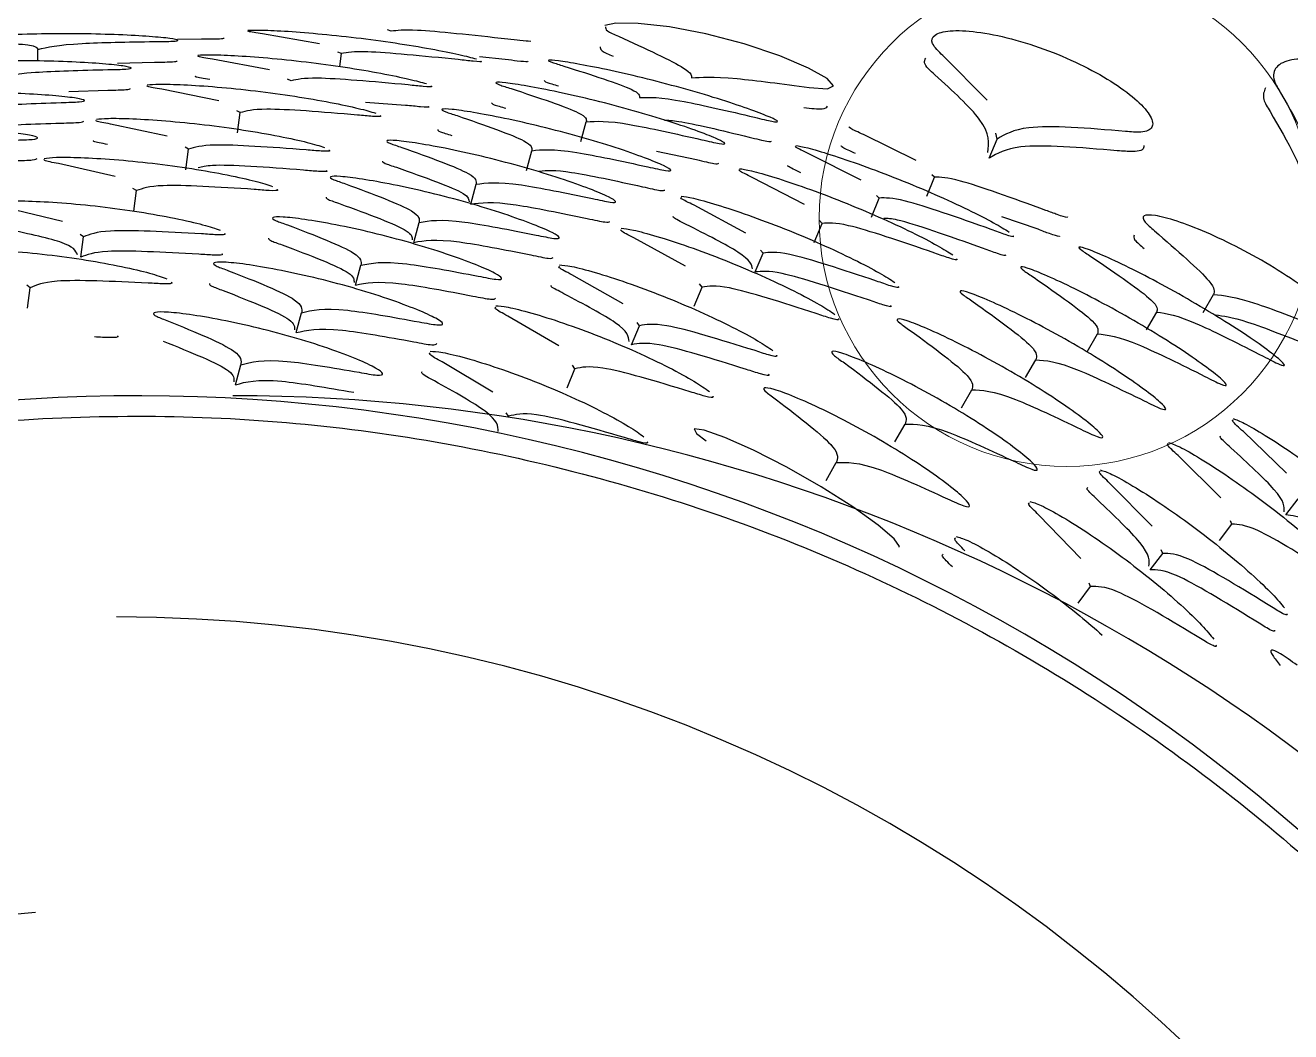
# Model space of a CAD drawing. Header units: millimetres. Extents: x 12325263 to 13848842, y -1463133 to 573208.
# Drawn here: x 12570221 to 12570231.21, y -836573.38 to -836565.26 of the extents above; entities that cross this region are included whole.
import ezdxf
from ezdxf.xclip import XClip

# ---------------------------------------------------------------- set-up
doc = ezdxf.new("R2010")
doc.units = ezdxf.units.MM
doc.header["$LTSCALE"] = 1000
doc.header["$XCLIPFRAME"] = 0
doc.linetypes.add('HIDDEN', pattern=[9.525, 6.35, -3.175])
for name, color, linetype in [('fur202301', 252, 'Continuous'), ('WALL', 5, 'Continuous'), ('WALL-SHATCH', 8, 'Continuous'), ('建筑-楼板开洞', 251, 'Continuous')]:
    doc.layers.add(name, color=color, linetype=linetype)

# ---------------------------------------------------------------- blocks, each defined once
blk = doc.blocks.new('adgshg13-A$C7F010FC0')
at = {"layer": 'WALL-SHATCH'}
h = blk.add_hatch(color=256, dxfattribs=at)
h.dxf.hatch_style = 1
h.paths.add_polyline_path([(-60384.171, -16880.895), (-763.165, 197.479), (12587.619, -13153.304), (12587.619, -157996.02), (-162964.851, -188820.432), (-171262.381, -180522.901), (-171262.381, -31310.898), (-150707.191, -10755.708), (-131860.078, -7980.895), (-99162.381, -7980.895), (-99162.381, -4980.895), (-76620.428, -4980.895), (-70107.652, -16880.895)], flags=16)
h.paths.add_polyline_path([(-60091.229, -16380.895), (-646.877, 646.877), (12987.619, -12987.619), (12987.619, -158331.905), (-163100.584, -189250.384), (-171662.381, -180688.586), (-171662.381, -31145.213), (-150777.896, -10260.728), (-131896.687, -7480.895), (-99562.381, -7480.895), (-99562.381, -4580.895), (-76365.552, -4580.895), (-69907.506, -16380.895)])
blk = doc.blocks.new('A$C4C7A72D3')
at = {"layer": 'WALL', "color": 1}
blk.add_blockref('adgshg13-A$C7F010FC0', (210433.012, 205503.569), dxfattribs=at)
blk = doc.blocks.new('asdgaga3w6jka3eyk7a3ek')
at = {"lineweight": 0}
blk.add_circle((5759.093, 859.202), 2, dxfattribs=at)
blk = doc.blocks.new('asdgag波混去水-B')
at = {"layer": 'fur202301'}
for radius in [52.5, 40]:
    blk.add_circle((0, 0), radius, dxfattribs=at)
blk = doc.blocks.new('asdgag2019070316031892482')
at = {"color": 1, "linetype": 'HIDDEN', "lineweight": 0}
blk.add_blockref('asdgaga3w6jka3eyk7a3ek', (-4068.821, -1261.535), dxfattribs=at)
at = {"lineweight": 0, "xscale": -1}
blk.add_blockref('asdgag波混去水-B', (1705.779, -408.065), dxfattribs=at)
blk = doc.blocks.new('asdgag2019070515155847995')
at = {"color": 1}
for p, q in [((176.552, -424.228), (176.662, -423.77)), ((175.854, -423.944), (176.018, -423.966)), ((176.018, -423.966), (176.039, -423.939)), ((177.848, -424.029), (177.941, -424.029)), ((176.916, -424.653), (177.02, -424.195)), ((177.601, -424.278), (177.613, -424.594)), ((176.265, -424.376), (176.429, -424.397)), ((176.429, -424.397), (176.449, -424.37)), ((177.241, -425.073), (177.339, -424.614)), ((177.831, -424.672), (177.839, -424.971)), ((176.637, -424.802), (176.802, -424.824)), ((176.802, -424.824), (176.82, -424.796)), ((177.527, -425.488), (177.62, -425.028)), ((177.136, -425.245), (177.153, -425.217)), ((178.024, -425.155), (178.027, -425.348)), ((176.971, -425.223), (177.136, -425.245)), ((177.776, -425.898), (177.863, -425.437)), ((175.236, -425.623), (175.396, -425.666)), ((177.267, -425.639), (177.431, -425.661)), ((177.431, -425.661), (177.447, -425.633)), ((177.985, -426.302), (178.067, -425.841)), ((175.657, -426.113), (175.817, -426.156)), ((177.688, -426.072), (177.702, -426.044)), ((177.803, -426.464), (177.907, -426.478)), ((177.907, -426.478), (177.919, -426.45)), ((176.04, -426.592), (176.2, -426.635)), ((177.49, -426.995), (177.514, -426.672)), ((178.087, -426.879), (178.098, -426.85)), ((176.385, -427.062), (176.546, -427.105)), ((175.176, -427.701), (175.421, -427.292)), ((176.693, -427.522), (176.854, -427.565)), ((177.86, -427.798), (177.88, -427.592)), ((174.974, -427.823), (174.982, -427.826)), ((174.982, -427.826), (175.011, -427.808)), ((175.551, -428.233), (175.79, -427.822)), ((176.964, -427.971), (177.124, -428.014)), ((177.845, -427.981), (177.842, -427.98)), ((178.009, -428.002), (178.006, -428.002)), ((175.212, -428.299), (175.365, -428.362)), ((175.365, -428.362), (175.393, -428.343)), ((175.889, -428.75), (176.124, -428.337)), ((177.197, -428.411), (177.357, -428.454)), ((175.559, -428.819), (175.712, -428.883)), ((175.712, -428.883), (175.739, -428.863)), ((176.192, -429.253), (176.422, -428.837)), ((177.121, -429.02), (177.053, -429.343)), ((175.87, -429.325), (176.024, -429.389)), ((176.024, -429.389), (176.049, -429.368)), ((176.459, -429.741), (176.684, -429.323)), ((176.691, -430.214), (176.909, -429.793)), ((176.146, -429.817), (176.299, -429.88)), ((176.299, -429.88), (176.323, -429.859)), ((176.385, -430.293), (176.538, -430.356)), ((176.886, -430.672), (177.1, -430.249)), ((174.465, -430.388), (174.609, -430.47)), ((176.538, -430.356), (176.561, -430.335)), ((177.046, -431.115), (177.254, -430.69)), ((176.589, -430.754), (176.742, -430.818)), ((176.742, -430.818), (176.764, -430.796)), ((174.775, -430.944), (174.919, -431.026)), ((176.757, -431.201), (176.91, -431.264)), ((176.91, -431.264), (176.93, -431.242)), ((177.533, -431.689), (177.891, -431.331)), ((175.051, -431.48), (175.195, -431.563)), ((177.064, -431.705), (177.218, -431.769)), ((176.49, -432.099), (176.59, -431.806)), ((177.218, -431.769), (177.265, -431.757)), ((175.294, -431.997), (175.438, -432.08)), ((173.836, -432.443), (174.185, -432.106)), ((176.436, -432.272), (176.432, -432.271)), ((176.59, -432.335), (176.586, -432.334)), ((173.476, -432.421), (173.608, -432.522)), ((173.608, -432.522), (173.637, -432.512)), ((175.503, -432.495), (175.647, -432.578)), ((174.096, -433.02), (174.441, -432.679)), ((175.678, -432.973), (175.822, -433.056)), ((173.744, -433.003), (173.875, -433.104)), ((173.875, -433.104), (173.904, -433.093)), ((174.325, -433.573), (174.665, -433.229)), ((175.82, -433.432), (175.964, -433.515)), ((173.98, -433.562), (174.112, -433.663)), ((174.112, -433.663), (174.139, -433.651)), ((174.524, -434.102), (174.859, -433.755)), ((174.186, -434.097), (174.317, -434.197))]:
    blk.add_line(p, q, dxfattribs=at)
at = {"color": 1, "flags": 128}
for points in [[(170.392, -420.6), (170.813, -422.165), (170.982, -424.009)], [(177.634, -430.253), (177.622, -430.399), (177.647, -430.449), (177.706, -430.397), (177.791, -430.247), (177.89, -430.014), (177.986, -429.727), (178.066, -429.419), (178.122, -429.125), (178.151, -428.873), (178.154, -428.691), (178.133, -428.604), (178.133, -428.604)], [(173.932, -430.973), (173.932, -430.98), (173.993, -430.937), (174.104, -430.808), (174.251, -430.604), (174.414, -430.349), (174.572, -430.072), (174.709, -429.803), (174.812, -429.571), (174.871, -429.405), (174.882, -429.325), (174.844, -429.342), (174.784, -429.42), (174.784, -429.42)]]:
    blk.add_lwpolyline(points, dxfattribs=at)
at = {"color": 1}
for centre, radius, start, end in [((160.817, -424.649), 12.547, 180.0668, 359.9332), ((160.848, -425.602), 14.3, 310.1317, 359.9994)]:
    blk.add_arc(centre, radius, start, end, dxfattribs=at)
blk.add_ellipse((160.817, -424.811), major_axis=(13.067, -5.896), ratio=0.997728, start_param=5.135377, end_param=7.164089, dxfattribs=at)
for points, knots in [([(173.509, -418.597), (173.86, -419.365), (174.547, -420.871), (174.965, -423.311), (175.026, -425.737), (174.657, -428.141), (173.9, -430.451), (172.756, -432.596), (171.276, -434.521), (169.488, -436.159), (167.46, -437.478), (165.239, -438.42), (163.002, -438.982), (161.509, -439.053), (160.817, -439.085)], [0, 0, 0, 0, 0.087897, 0.172136, 0.256376, 0.340633, 0.424889, 0.50909, 0.593289, 0.677144, 0.760998, 0.844434, 0.927869, 1, 1, 1, 1]), ([(177.209, -423.839), (177.211, -423.895), (177.214, -424.005), (177.228, -424.044), (177.248, -423.979), (177.27, -423.81), (177.288, -423.558), (177.298, -423.251), (177.297, -422.925), (177.284, -422.616), (177.265, -422.358), (177.243, -422.178), (177.225, -422.101), (177.213, -422.126), (177.21, -422.21), (177.209, -422.246)], [0, 0, 0, 0, 0.078102, 0.15626, 0.234485, 0.312925, 0.391477, 0.469832, 0.547819, 0.625646, 0.703691, 0.782098, 0.86065, 0.939053, 1, 1, 1, 1]), ([(177.513, -424.216), (177.514, -424.272), (177.517, -424.383), (177.529, -424.421), (177.547, -424.356), (177.567, -424.187), (177.584, -423.935), (177.593, -423.628), (177.592, -423.302), (177.581, -422.993), (177.563, -422.735), (177.543, -422.556), (177.526, -422.479), (177.516, -422.504), (177.514, -422.587), (177.513, -422.624)], [0, 0, 0, 0, 0.078108, 0.156274, 0.234487, 0.31289, 0.391408, 0.469765, 0.547799, 0.62569, 0.703776, 0.782177, 0.860692, 0.939062, 1, 1, 1, 1]), ([(177.778, -424.594), (177.779, -424.649), (177.781, -424.76), (177.791, -424.798), (177.807, -424.733), (177.825, -424.564), (177.841, -424.313), (177.85, -424.006), (177.849, -423.679), (177.838, -423.37), (177.822, -423.112), (177.803, -422.933), (177.789, -422.856), (177.78, -422.881), (177.779, -422.964), (177.778, -423.001)], [0, 0, 0, 0, 0.078116, 0.156289, 0.234493, 0.312863, 0.391349, 0.469707, 0.547783, 0.625733, 0.703855, 0.78225, 0.860731, 0.939071, 1, 1, 1, 1]), ([(176.314, -423.226), (176.319, -423.253), (176.329, -423.307), (176.33, -423.513), (176.317, -423.785), (176.288, -424.102), (176.244, -424.424), (176.19, -424.714), (176.135, -424.949), (176.105, -425.03), (176.091, -425.07)], [0, 0, 0, 0, 0.12509, 0.250629, 0.376338, 0.501568, 0.626, 0.750096, 0.874653, 1, 1, 1, 1]), ([(177.419, -423.274), (177.444, -423.351), (177.487, -423.485), (177.505, -423.999), (177.513, -424.216)], [0, 0, 0, 0, 0.577234, 1, 1, 1, 1]), ([(178.005, -424.971), (178.005, -425.026), (178.006, -425.137), (178.015, -425.175), (178.029, -425.11), (178.045, -424.942), (178.06, -424.69), (178.068, -424.383), (178.067, -424.057), (178.057, -423.747), (178.042, -423.489), (178.025, -423.31), (178.012, -423.233), (178.006, -423.258), (178.005, -423.342), (178.005, -423.378)], [0, 0, 0, 0, 0.078124, 0.156307, 0.234503, 0.312844, 0.3913, 0.469658, 0.547772, 0.625775, 0.703929, 0.782319, 0.860767, 0.93908, 1, 1, 1, 1]), ([(177.272, -423.373), (177.289, -423.433), (177.325, -423.554), (177.34, -423.995), (177.347, -424.216)], [0, 0, 0, 0, 0.497579, 1, 1, 1, 1]), ([(178.005, -423.378), (177.998, -423.612), (177.986, -424.018), (177.954, -424.026), (177.941, -424.029)], [0, 0, 0, 0, 0.577186, 1, 1, 1, 1]), ([(176.707, -423.655), (176.711, -423.682), (176.72, -423.735), (176.72, -423.941), (176.706, -424.214), (176.676, -424.53), (176.632, -424.852), (176.579, -425.142), (176.525, -425.378), (176.497, -425.459), (176.483, -425.499)], [0, 0, 0, 0, 0.125047, 0.250498, 0.376123, 0.50134, 0.625851, 0.750059, 0.874681, 1, 1, 1, 1]), ([(177.699, -423.651), (177.721, -423.729), (177.759, -423.863), (177.773, -424.376), (177.778, -424.594)], [0, 0, 0, 0, 0.57724, 1, 1, 1, 1]), ([(176.285, -424.348), (176.317, -424.335), (176.378, -424.31), (176.459, -423.927), (176.497, -423.749)], [0, 0, 0, 0, 0.5339807, 1, 1, 1, 1]), ([(177.043, -423.839), (177.045, -423.896), (177.048, -424.005), (177.057, -424.017), (177.062, -424.022)], [0, 0, 0, 0, 0.527603, 1, 1, 1, 1]), ([(176.057, -424.92), (176.07, -424.633), (176.093, -424.134), (176.04, -424.016), (176.018, -423.966)], [0, 0, 0, 0, 0.577142, 1, 1, 1, 1]), ([(177.062, -424.079), (177.066, -424.106), (177.073, -424.159), (177.071, -424.365), (177.055, -424.637), (177.025, -424.953), (176.981, -425.275), (176.929, -425.565), (176.876, -425.801), (176.849, -425.882), (176.836, -425.923)], [0, 0, 0, 0, 0.125009, 0.250379, 0.375927, 0.501133, 0.625714, 0.750025, 0.874705, 1, 1, 1, 1]), ([(177.02, -424.195), (177.029, -424.147), (177.043, -424.071), (177.051, -424.079), (177.054, -424.081)], [0, 0, 0, 0, 0.636858, 1, 1, 1, 1]), ([(177.941, -424.029), (177.959, -424.106), (177.992, -424.24), (178.001, -424.754), (178.005, -424.971)], [0, 0, 0, 0, 0.577254, 1, 1, 1, 1]), ([(177.347, -424.216), (177.348, -424.274), (177.351, -424.382), (177.359, -424.394), (177.363, -424.399)], [0, 0, 0, 0, 0.527627, 1, 1, 1, 1]), ([(176.289, -425.328), (176.305, -425.041), (176.332, -424.543), (176.285, -424.425), (176.265, -424.376)], [0, 0, 0, 0, 0.577118, 1, 1, 1, 1]), ([(176.454, -425.35), (176.469, -425.062), (176.497, -424.565), (176.449, -424.447), (176.429, -424.397)], [0, 0, 0, 0, 0.577143, 1, 1, 1, 1]), ([(175.631, -424.671), (175.63, -424.672), (175.618, -424.688), (175.614, -424.628), (175.619, -424.529), (175.622, -424.486)], [0, 0, 0, 0, 0.05656, 0.587627, 1, 1, 1, 1]), ([(177.378, -424.502), (177.381, -424.527), (177.387, -424.58), (177.384, -424.783), (177.367, -425.055), (177.336, -425.371), (177.292, -425.693), (177.241, -425.984), (177.189, -426.22), (177.163, -426.301), (177.151, -426.342)], [0, 0, 0, 0, 0.120504, 0.246441, 0.372559, 0.498394, 0.623677, 0.748718, 0.874088, 1, 1, 1, 1]), ([(177.175, -424.592), (177.183, -424.544), (177.197, -424.469), (177.204, -424.476), (177.207, -424.478)], [0, 0, 0, 0, 0.636856, 1, 1, 1, 1]), ([(177.339, -424.614), (177.348, -424.566), (177.361, -424.49), (177.369, -424.498), (177.371, -424.5)], [0, 0, 0, 0, 0.636874, 1, 1, 1, 1]), ([(177.613, -424.594), (177.613, -424.651), (177.615, -424.76), (177.622, -424.771), (177.625, -424.776)], [0, 0, 0, 0, 0.527656, 1, 1, 1, 1]), ([(176.812, -425.774), (176.83, -425.487), (176.862, -424.99), (176.819, -424.873), (176.802, -424.824)], [0, 0, 0, 0, 0.577145, 1, 1, 1, 1]), ([(177.62, -425.028), (177.628, -424.98), (177.641, -424.904), (177.647, -424.911), (177.65, -424.914)], [0, 0, 0, 0, 0.636897, 1, 1, 1, 1]), ([(175.337, -426.62), (175.327, -426.675), (175.307, -426.784), (175.321, -426.826), (175.367, -426.771), (175.44, -426.615), (175.53, -426.377), (175.623, -426.084), (175.705, -425.769), (175.769, -425.467), (175.81, -425.211), (175.827, -425.031), (175.819, -424.949), (175.792, -424.968), (175.763, -425.047), (175.75, -425.082)], [0, 0, 0, 0, 0.078086, 0.156226, 0.234496, 0.313063, 0.391736, 0.470083, 0.547898, 0.62549, 0.703389, 0.781814, 0.860496, 0.939019, 1, 1, 1, 1]), ([(176.064, -425.105), (176.063, -425.107), (176.051, -425.123), (176.048, -425.062), (176.054, -424.963), (176.057, -424.92)], [0, 0, 0, 0, 0.057005, 0.587751, 1, 1, 1, 1]), ([(177.656, -424.912), (177.658, -424.938), (177.663, -424.991), (177.658, -425.196), (177.64, -425.468), (177.608, -425.784), (177.564, -426.106), (177.514, -426.397), (177.463, -426.633), (177.439, -426.715), (177.427, -426.755)], [0, 0, 0, 0, 0.124946, 0.250175, 0.375587, 0.500772, 0.625477, 0.749968, 0.87475, 1, 1, 1, 1]), ([(177.839, -424.971), (177.839, -425.028), (177.84, -425.137), (177.846, -425.148), (177.849, -425.154)], [0, 0, 0, 0, 0.527691, 1, 1, 1, 1]), ([(175.589, -425.039), (175.499, -425.263), (175.358, -425.615), (175.286, -425.612), (175.26, -425.611)], [0, 0, 0, 0, 0.634815, 1, 1, 1, 1]), ([(175.75, -425.082), (175.66, -425.301), (175.506, -425.681), (175.429, -425.67), (175.396, -425.666)], [0, 0, 0, 0, 0.577141, 1, 1, 1, 1]), ([(177.131, -426.193), (177.152, -425.907), (177.188, -425.41), (177.151, -425.294), (177.136, -425.245)], [0, 0, 0, 0, 0.57715, 1, 1, 1, 1]), ([(177.698, -425.416), (177.706, -425.368), (177.717, -425.292), (177.723, -425.299), (177.725, -425.301)], [0, 0, 0, 0, 0.6369111, 1, 1, 1, 1]), ([(177.863, -425.437), (177.87, -425.389), (177.882, -425.313), (177.888, -425.32), (177.89, -425.323)], [0, 0, 0, 0, 0.636927, 1, 1, 1, 1]), ([(176.053, -425.414), (176.047, -425.414), (176.035, -425.415), (176.009, -425.489), (175.996, -425.525)], [0, 0, 0, 0, 0.504594, 1, 1, 1, 1]), ([(176.293, -425.512), (176.292, -425.514), (176.281, -425.53), (176.279, -425.469), (176.286, -425.371), (176.289, -425.328)], [0, 0, 0, 0, 0.057286, 0.587731, 1, 1, 1, 1]), ([(176.457, -425.534), (176.456, -425.536), (176.445, -425.552), (176.443, -425.491), (176.451, -425.393), (176.454, -425.35)], [0, 0, 0, 0, 0.057402, 0.587849, 1, 1, 1, 1]), ([(176.967, -426.172), (176.99, -425.875), (177.021, -425.461), (176.994, -425.354), (176.987, -425.323)], [0, 0, 0, 0, 0.718375, 1, 1, 1, 1]), ([(177.895, -425.32), (177.897, -425.347), (177.9, -425.399), (177.893, -425.604), (177.874, -425.876), (177.842, -426.192), (177.798, -426.514), (177.749, -426.805), (177.699, -427.042), (177.676, -427.123), (177.665, -427.164)], [0, 0, 0, 0, 0.124922, 0.25009, 0.375443, 0.500617, 0.625376, 0.749945, 0.874771, 1, 1, 1, 1]), ([(178.027, -425.348), (178.027, -425.406), (178.026, -425.514), (178.031, -425.526), (178.033, -425.531)], [0, 0, 0, 0, 0.5277333, 1, 1, 1, 1]), ([(175.743, -427.106), (175.733, -427.161), (175.713, -427.269), (175.724, -427.311), (175.768, -427.255), (175.84, -427.099), (175.929, -426.861), (176.021, -426.568), (176.103, -426.253), (176.168, -425.951), (176.211, -425.695), (176.229, -425.515), (176.223, -425.434), (176.197, -425.454), (176.169, -425.533), (176.156, -425.568)], [0, 0, 0, 0, 0.078091, 0.156237, 0.234491, 0.313012, 0.391641, 0.469991, 0.547869, 0.625547, 0.703499, 0.781918, 0.860553, 0.939033, 1, 1, 1, 1]), ([(175.236, -425.623), (175.26, -425.708), (175.301, -425.856), (175.213, -426.363), (175.176, -426.577)], [0, 0, 0, 0, 0.577226, 1, 1, 1, 1]), ([(175.996, -425.525), (175.908, -425.749), (175.77, -426.103), (175.704, -426.101), (175.679, -426.1)], [0, 0, 0, 0, 0.634814, 1, 1, 1, 1]), ([(176.156, -425.568), (176.07, -425.788), (175.919, -426.169), (175.847, -426.16), (175.817, -426.156)], [0, 0, 0, 0, 0.577142, 1, 1, 1, 1]), ([(175.396, -425.666), (175.42, -425.751), (175.461, -425.898), (175.374, -426.406), (175.337, -426.62)], [0, 0, 0, 0, 0.577254, 1, 1, 1, 1]), ([(177.412, -426.607), (177.436, -426.321), (177.476, -425.825), (177.444, -425.71), (177.431, -425.661)], [0, 0, 0, 0, 0.5771603, 1, 1, 1, 1]), ([(178.096, -425.724), (178.097, -425.75), (178.099, -425.803), (178.091, -426.007), (178.07, -426.279), (178.037, -426.595), (177.994, -426.917), (177.945, -427.208), (177.897, -427.445), (177.875, -427.527), (177.864, -427.567)], [0, 0, 0, 0, 0.1249029, 0.2500172, 0.3753153, 0.5004794, 0.6252856, 0.749925, 0.87479, 1, 1, 1, 1]), ([(178.067, -425.841), (178.074, -425.793), (178.085, -425.717), (178.089, -425.724), (178.091, -425.727)], [0, 0, 0, 0, 0.636965, 1, 1, 1, 1]), ([(176.812, -425.958), (176.811, -425.959), (176.801, -425.976), (176.8, -425.915), (176.808, -425.817), (176.812, -425.774)], [0, 0, 0, 0, 0.057762, 0.587933, 1, 1, 1, 1]), ([(176.112, -427.582), (176.102, -427.636), (176.08, -427.745), (176.09, -427.787), (176.132, -427.73), (176.202, -427.574), (176.29, -427.335), (176.381, -427.042), (176.464, -426.727), (176.53, -426.425), (176.573, -426.17), (176.593, -425.99), (176.589, -425.91), (176.565, -425.93), (176.537, -426.009), (176.525, -426.044)], [0, 0, 0, 0, 0.078097, 0.156248, 0.234487, 0.312966, 0.391555, 0.469908, 0.547843, 0.625598, 0.703599, 0.782012, 0.860604, 0.939044, 1, 1, 1, 1]), ([(176.419, -425.889), (176.414, -425.89), (176.403, -425.891), (176.377, -425.964), (176.365, -426.001)], [0, 0, 0, 0, 0.504723, 1, 1, 1, 1]), ([(176.365, -426.001), (176.28, -426.226), (176.146, -426.581), (176.084, -426.58), (176.061, -426.58)], [0, 0, 0, 0, 0.634814, 1, 1, 1, 1]), ([(175.657, -426.113), (175.677, -426.197), (175.713, -426.343), (175.622, -426.849), (175.583, -427.063)], [0, 0, 0, 0, 0.57722, 1, 1, 1, 1]), ([(176.525, -426.044), (176.441, -426.264), (176.295, -426.647), (176.228, -426.639), (176.2, -426.635)], [0, 0, 0, 0, 0.577144, 1, 1, 1, 1]), ([(177.655, -427.017), (177.681, -426.731), (177.725, -426.235), (177.699, -426.12), (177.688, -426.072)], [0, 0, 0, 0, 0.577177, 1, 1, 1, 1]), ([(175.817, -426.156), (175.838, -426.24), (175.874, -426.386), (175.782, -426.892), (175.743, -427.106)], [0, 0, 0, 0, 0.577246, 1, 1, 1, 1]), ([(176.964, -426.355), (176.963, -426.357), (176.954, -426.373), (176.954, -426.313), (176.963, -426.215), (176.967, -426.172)], [0, 0, 0, 0, 0.0579966, 0.5879067, 1, 1, 1, 1]), ([(177.129, -426.377), (177.128, -426.378), (177.118, -426.395), (177.118, -426.334), (177.127, -426.236), (177.131, -426.193)], [0, 0, 0, 0, 0.058094, 0.588008, 1, 1, 1, 1]), ([(176.444, -428.048), (176.433, -428.102), (176.41, -428.211), (176.419, -428.252), (176.459, -428.195), (176.527, -428.038), (176.613, -427.799), (176.704, -427.506), (176.787, -427.19), (176.853, -426.888), (176.898, -426.634), (176.92, -426.455), (176.917, -426.375), (176.896, -426.395), (176.869, -426.475), (176.857, -426.51)], [0, 0, 0, 0, 0.078102, 0.15626, 0.234485, 0.312925, 0.391477, 0.469832, 0.547819, 0.625646, 0.703691, 0.782098, 0.86065, 0.939053, 1, 1, 1, 1]), ([(176.749, -426.354), (176.743, -426.355), (176.733, -426.357), (176.709, -426.43), (176.696, -426.467)], [0, 0, 0, 0, 0.504836, 1, 1, 1, 1]), ([(176.696, -426.467), (176.614, -426.693), (176.484, -427.048), (176.426, -427.049), (176.405, -427.049)], [0, 0, 0, 0, 0.634816, 1, 1, 1, 1]), ([(176.857, -426.51), (176.775, -426.731), (176.633, -427.115), (176.572, -427.108), (176.546, -427.105)], [0, 0, 0, 0, 0.577147, 1, 1, 1, 1]), ([(177.859, -427.421), (177.887, -427.135), (177.936, -426.64), (177.916, -426.526), (177.907, -426.478)], [0, 0, 0, 0, 0.5772001, 1, 1, 1, 1]), ([(176.04, -426.592), (176.058, -426.676), (176.088, -426.821), (175.993, -427.326), (175.952, -427.539)], [0, 0, 0, 0, 0.577215, 1, 1, 1, 1]), ([(176.2, -426.635), (176.218, -426.719), (176.248, -426.864), (176.153, -427.369), (176.112, -427.582)], [0, 0, 0, 0, 0.577239, 1, 1, 1, 1]), ([(177.407, -426.79), (177.406, -426.792), (177.397, -426.808), (177.398, -426.748), (177.408, -426.65), (177.412, -426.607)], [0, 0, 0, 0, 0.058406, 0.588083, 1, 1, 1, 1]), ([(176.738, -428.504), (176.726, -428.558), (176.703, -428.666), (176.709, -428.707), (176.747, -428.649), (176.814, -428.492), (176.899, -428.253), (176.989, -427.96), (177.072, -427.644), (177.14, -427.342), (177.186, -427.088), (177.209, -426.909), (177.209, -426.83), (177.188, -426.851), (177.162, -426.931), (177.151, -426.965)], [0, 0, 0, 0, 0.078108, 0.156274, 0.234487, 0.31289, 0.391408, 0.469765, 0.547799, 0.62569, 0.703776, 0.782177, 0.860692, 0.939062, 1, 1, 1, 1]), ([(177.04, -426.809), (177.035, -426.81), (177.026, -426.812), (177.002, -426.886), (176.99, -426.923)], [0, 0, 0, 0, 0.504942, 1, 1, 1, 1]), ([(176.99, -426.923), (176.91, -427.149), (176.784, -427.506), (176.731, -427.508), (176.712, -427.508)], [0, 0, 0, 0, 0.634822, 1, 1, 1, 1]), ([(178.024, -427.82), (178.055, -427.534), (178.109, -427.04), (178.094, -426.927), (178.087, -426.879)], [0, 0, 0, 0, 0.577232, 1, 1, 1, 1]), ([(177.151, -426.965), (177.071, -427.188), (176.934, -427.572), (176.877, -427.567), (176.854, -427.565)], [0, 0, 0, 0, 0.577154, 1, 1, 1, 1]), ([(177.481, -427.178), (177.481, -427.179), (177.472, -427.196), (177.475, -427.136), (177.486, -427.038), (177.49, -426.995)], [0, 0, 0, 0, 0.058618, 0.588072, 1, 1, 1, 1]), ([(177.646, -427.199), (177.645, -427.201), (177.637, -427.217), (177.639, -427.157), (177.65, -427.059), (177.655, -427.017)], [0, 0, 0, 0, 0.058702, 0.588162, 1, 1, 1, 1]), ([(175.267, -427.228), (175.291, -427.185), (175.327, -427.116), (175.338, -427.126), (175.342, -427.13)], [0, 0, 0, 0, 0.632357, 1, 1, 1, 1]), ([(175.583, -427.063), (175.572, -427.12), (175.551, -427.226), (175.563, -427.24), (175.568, -427.247)], [0, 0, 0, 0, 0.529103, 1, 1, 1, 1]), ([(176.385, -427.062), (176.4, -427.145), (176.426, -427.288), (176.326, -427.792), (176.284, -428.005)], [0, 0, 0, 0, 0.577213, 1, 1, 1, 1]), ([(176.546, -427.105), (176.56, -427.188), (176.586, -427.331), (176.486, -427.835), (176.444, -428.048)], [0, 0, 0, 0, 0.577234, 1, 1, 1, 1]), ([(175.506, -427.194), (175.505, -427.221), (175.504, -427.276), (175.456, -427.476), (175.375, -427.737), (175.266, -428.035), (175.14, -428.335), (175.012, -428.6), (174.894, -428.813), (174.842, -428.883), (174.816, -428.918)], [0, 0, 0, 0, 0.12509, 0.250629, 0.376338, 0.501568, 0.626, 0.750096, 0.874653, 1, 1, 1, 1]), ([(174.858, -427.744), (174.902, -427.742), (174.984, -427.737), (175.178, -427.389), (175.267, -427.228)], [0, 0, 0, 0, 0.537214, 1, 1, 1, 1]), ([(175.421, -427.292), (175.444, -427.248), (175.481, -427.179), (175.491, -427.19), (175.495, -427.193)], [0, 0, 0, 0, 0.632383, 1, 1, 1, 1]), ([(177.294, -427.255), (177.29, -427.256), (177.281, -427.258), (177.258, -427.332), (177.247, -427.368)], [0, 0, 0, 0, 0.505047, 1, 1, 1, 1]), ([(176.994, -428.95), (176.982, -429.004), (176.958, -429.112), (176.962, -429.152), (176.999, -429.094), (177.064, -428.936), (177.148, -428.697), (177.237, -428.403), (177.32, -428.088), (177.388, -427.786), (177.436, -427.532), (177.461, -427.354), (177.462, -427.275), (177.443, -427.297), (177.418, -427.376), (177.407, -427.411)], [0, 0, 0, 0, 0.078116, 0.156289, 0.234493, 0.312863, 0.391349, 0.469707, 0.547783, 0.625733, 0.703855, 0.78225, 0.860731, 0.939071, 1, 1, 1, 1]), ([(177.407, -427.411), (177.33, -427.634), (177.197, -428.02), (177.146, -428.016), (177.124, -428.014)], [0, 0, 0, 0, 0.577167, 1, 1, 1, 1]), ([(177.847, -427.603), (177.846, -427.604), (177.839, -427.621), (177.842, -427.561), (177.854, -427.463), (177.859, -427.421)], [0, 0, 0, 0, 0.058989, 0.588248, 1, 1, 1, 1]), ([(175.952, -427.539), (175.941, -427.595), (175.919, -427.701), (175.929, -427.716), (175.934, -427.722)], [0, 0, 0, 0, 0.529123, 1, 1, 1, 1]), ([(176.693, -427.522), (176.705, -427.604), (176.726, -427.746), (176.621, -428.249), (176.577, -428.461)], [0, 0, 0, 0, 0.5772147, 1, 1, 1, 1]), ([(176.854, -427.565), (176.865, -427.647), (176.886, -427.789), (176.782, -428.291), (176.738, -428.504)], [0, 0, 0, 0, 0.577234, 1, 1, 1, 1]), ([(175.873, -427.723), (175.871, -427.75), (175.869, -427.804), (175.819, -428.004), (175.738, -428.263), (175.628, -428.562), (175.502, -428.861), (175.374, -429.128), (175.257, -429.341), (175.207, -429.411), (175.181, -429.447)], [0, 0, 0, 0, 0.125047, 0.250498, 0.376123, 0.50134, 0.625851, 0.750059, 0.874681, 1, 1, 1, 1]), ([(175.79, -427.822), (175.813, -427.778), (175.849, -427.709), (175.859, -427.719), (175.862, -427.723)], [0, 0, 0, 0, 0.632395, 1, 1, 1, 1]), ([(177.213, -429.386), (177.2, -429.439), (177.175, -429.547), (177.178, -429.587), (177.213, -429.528), (177.276, -429.37), (177.359, -429.131), (177.447, -428.837), (177.531, -428.521), (177.6, -428.22), (177.649, -427.966), (177.675, -427.788), (177.678, -427.71), (177.661, -427.732), (177.636, -427.812), (177.626, -427.847)], [0, 0, 0, 0, 0.078124, 0.156307, 0.234503, 0.312844, 0.3913, 0.469658, 0.547772, 0.625775, 0.703929, 0.782319, 0.860767, 0.93908, 1, 1, 1, 1]), ([(177.51, -427.69), (177.506, -427.691), (177.499, -427.693), (177.477, -427.768), (177.466, -427.804)], [0, 0, 0, 0, 0.505159, 1, 1, 1, 1]), ([(174.81, -428.763), (174.891, -428.488), (175.03, -428.011), (174.996, -427.881), (174.982, -427.826)], [0, 0, 0, 0, 0.577142, 1, 1, 1, 1]), ([(177.626, -427.847), (177.551, -428.071), (177.423, -428.458), (177.377, -428.455), (177.357, -428.454)], [0, 0, 0, 0, 0.577186, 1, 1, 1, 1]), ([(177.842, -427.98), (177.842, -427.961), (177.843, -427.929), (177.855, -427.834), (177.86, -427.798)], [0, 0, 0, 0, 0.621538, 1, 1, 1, 1]), ([(178.006, -428.002), (178.007, -427.981), (178.007, -427.949), (178.02, -427.855), (178.024, -427.82)], [0, 0, 0, 0, 0.625764, 1, 1, 1, 1]), ([(176.284, -428.005), (176.272, -428.061), (176.249, -428.167), (176.258, -428.181), (176.263, -428.187)], [0, 0, 0, 0, 0.529145, 1, 1, 1, 1]), ([(176.96, -428.073), (176.965, -428.135), (176.975, -428.262), (176.881, -428.691), (176.834, -428.907)], [0, 0, 0, 0, 0.496424, 1, 1, 1, 1]), ([(177.124, -428.014), (177.133, -428.096), (177.148, -428.236), (177.04, -428.738), (176.994, -428.95)], [0, 0, 0, 0, 0.57724, 1, 1, 1, 1]), ([(175.971, -428.273), (175.993, -428.23), (176.028, -428.16), (176.037, -428.17), (176.04, -428.173)], [0, 0, 0, 0, 0.632388, 1, 1, 1, 1]), ([(177.394, -429.811), (177.381, -429.865), (177.355, -429.972), (177.356, -430.012), (177.389, -429.953), (177.451, -429.794), (177.532, -429.555), (177.62, -429.261), (177.704, -428.945), (177.774, -428.643), (177.824, -428.39), (177.852, -428.212), (177.857, -428.135), (177.841, -428.158), (177.818, -428.238), (177.807, -428.273)], [0, 0, 0, 0, 0.078134, 0.156328, 0.234519, 0.312833, 0.391262, 0.469619, 0.547767, 0.625817, 0.704, 0.782382, 0.860802, 0.93909, 1, 1, 1, 1]), ([(177.689, -428.115), (177.686, -428.116), (177.679, -428.119), (177.658, -428.193), (177.647, -428.23)], [0, 0, 0, 0, 0.50528, 1, 1, 1, 1]), ([(176.203, -428.237), (176.201, -428.264), (176.198, -428.318), (176.146, -428.516), (176.064, -428.775), (175.953, -429.073), (175.827, -429.373), (175.7, -429.64), (175.585, -429.854), (175.535, -429.925), (175.511, -429.96)], [0, 0, 0, 0, 0.125009, 0.250379, 0.375927, 0.501133, 0.625714, 0.750025, 0.874705, 1, 1, 1, 1]), ([(175.586, -428.8), (175.625, -428.795), (175.698, -428.787), (175.884, -428.436), (175.971, -428.273)], [0, 0, 0, 0, 0.53721, 1, 1, 1, 1]), ([(176.124, -428.337), (176.146, -428.293), (176.182, -428.224), (176.19, -428.233), (176.194, -428.237)], [0, 0, 0, 0, 0.632408, 1, 1, 1, 1]), ([(177.807, -428.273), (177.735, -428.497), (177.611, -428.885), (177.57, -428.884), (177.553, -428.884)], [0, 0, 0, 0, 0.577214, 1, 1, 1, 1]), ([(175.18, -429.293), (175.263, -429.019), (175.406, -428.544), (175.377, -428.416), (175.365, -428.362)], [0, 0, 0, 0, 0.577143, 1, 1, 1, 1]), ([(176.577, -428.461), (176.565, -428.517), (176.542, -428.623), (176.55, -428.636), (176.554, -428.643)], [0, 0, 0, 0, 0.529169, 1, 1, 1, 1]), ([(177.357, -428.454), (177.363, -428.534), (177.373, -428.674), (177.26, -429.174), (177.213, -429.386)], [0, 0, 0, 0, 0.577254, 1, 1, 1, 1]), ([(177.963, -428.566), (177.953, -428.565), (177.933, -428.564), (177.902, -428.636), (177.886, -428.671)], [0, 0, 0, 0, 0.502571, 1, 1, 1, 1]), ([(178.124, -428.609), (178.114, -428.608), (178.094, -428.607), (178.063, -428.679), (178.047, -428.714)], [0, 0, 0, 0, 0.5027442, 1, 1, 1, 1]), ([(174.777, -428.945), (174.775, -428.946), (174.758, -428.958), (174.768, -428.898), (174.798, -428.804), (174.81, -428.763)], [0, 0, 0, 0, 0.051515, 0.585351, 1, 1, 1, 1]), ([(176.498, -428.736), (176.495, -428.763), (176.491, -428.816), (176.438, -429.014), (176.354, -429.273), (176.243, -429.57), (176.117, -429.87), (175.991, -430.137), (175.876, -430.352), (175.828, -430.423), (175.804, -430.459)], [0, 0, 0, 0, 0.124975, 0.250271, 0.375748, 0.500943, 0.62559, 0.749995, 0.874729, 1, 1, 1, 1]), ([(176.422, -428.837), (176.444, -428.793), (176.478, -428.724), (176.486, -428.733), (176.489, -428.736)], [0, 0, 0, 0, 0.632425, 1, 1, 1, 1]), ([(178.047, -428.714), (177.948, -428.931), (177.775, -429.306), (177.73, -429.304), (177.711, -429.303)], [0, 0, 0, 0, 0.577581, 1, 1, 1, 1]), ([(175.36, -429.745), (175.445, -429.472), (175.593, -428.998), (175.569, -428.873), (175.559, -428.819)], [0, 0, 0, 0, 0.577122, 1, 1, 1, 1]), ([(175.514, -429.808), (175.599, -429.535), (175.746, -429.062), (175.722, -428.936), (175.712, -428.883)], [0, 0, 0, 0, 0.577145, 1, 1, 1, 1]), ([(177.553, -428.884), (177.556, -428.963), (177.56, -429.101), (177.444, -429.6), (177.394, -429.811)], [0, 0, 0, 0, 0.577276, 1, 1, 1, 1]), ([(176.834, -428.907), (176.821, -428.963), (176.797, -429.068), (176.804, -429.081), (176.807, -429.088)], [0, 0, 0, 0, 0.529199, 1, 1, 1, 1]), ([(177.371, -429.084), (177.37, -429.116), (177.366, -429.22), (177.288, -429.544), (177.234, -429.769)], [0, 0, 0, 0, 0.305358, 1, 1, 1, 1]), ([(176.53, -429.259), (176.552, -429.215), (176.586, -429.145), (176.593, -429.154), (176.595, -429.157)], [0, 0, 0, 0, 0.632431, 1, 1, 1, 1]), ([(175.143, -429.474), (175.142, -429.475), (175.126, -429.487), (175.137, -429.427), (175.167, -429.334), (175.18, -429.293)], [0, 0, 0, 0, 0.051915, 0.58545, 1, 1, 1, 1]), ([(176.757, -429.22), (176.754, -429.247), (176.748, -429.3), (176.693, -429.497), (176.608, -429.755), (176.497, -430.052), (176.371, -430.352), (176.245, -430.62), (176.132, -430.835), (176.085, -430.907), (176.061, -430.943)], [0, 0, 0, 0, 0.124946, 0.250175, 0.375587, 0.500772, 0.625477, 0.749968, 0.87475, 1, 1, 1, 1]), ([(176.17, -429.796), (176.204, -429.789), (176.268, -429.777), (176.447, -429.423), (176.53, -429.259)], [0, 0, 0, 0, 0.537219, 1, 1, 1, 1]), ([(176.684, -429.323), (176.705, -429.279), (176.739, -429.209), (176.746, -429.218), (176.748, -429.221)], [0, 0, 0, 0, 0.632448, 1, 1, 1, 1]), ([(175.811, -430.309), (175.899, -430.036), (176.05, -429.565), (176.032, -429.441), (176.024, -429.389)], [0, 0, 0, 0, 0.57715, 1, 1, 1, 1]), ([(177.053, -429.343), (177.039, -429.398), (177.014, -429.503), (177.02, -429.516), (177.023, -429.523)], [0, 0, 0, 0, 0.529234, 1, 1, 1, 1]), ([(177.711, -429.303), (177.718, -429.384), (177.73, -429.524), (177.663, -430.037), (177.634, -430.253)], [0, 0, 0, 0, 0.577503, 1, 1, 1, 1]), ([(176.979, -429.69), (176.976, -429.716), (176.969, -429.768), (176.913, -429.965), (176.827, -430.222), (176.715, -430.519), (176.589, -430.82), (176.464, -431.088), (176.352, -431.303), (176.306, -431.375), (176.283, -431.411)], [0, 0, 0, 0, 0.124922, 0.25009, 0.375443, 0.500617, 0.625376, 0.749945, 0.874771, 1, 1, 1, 1]), ([(176.909, -429.793), (176.93, -429.749), (176.964, -429.679), (176.97, -429.687), (176.972, -429.691)], [0, 0, 0, 0, 0.632478, 1, 1, 1, 1]), ([(175.321, -429.924), (175.319, -429.925), (175.304, -429.938), (175.316, -429.879), (175.347, -429.786), (175.36, -429.745)], [0, 0, 0, 0, 0.052171, 0.585424, 1, 1, 1, 1]), ([(175.474, -429.988), (175.473, -429.989), (175.457, -430.001), (175.469, -429.942), (175.5, -429.849), (175.514, -429.808)], [0, 0, 0, 0, 0.052278, 0.585534, 1, 1, 1, 1]), ([(177.234, -429.769), (177.22, -429.824), (177.194, -429.929), (177.199, -429.942), (177.201, -429.948)], [0, 0, 0, 0, 0.5292755, 1, 1, 1, 1]), ([(174.317, -431.367), (174.294, -431.417), (174.248, -431.517), (174.251, -431.56), (174.311, -431.517), (174.423, -431.385), (174.572, -431.178), (174.737, -430.918), (174.899, -430.634), (175.039, -430.36), (175.145, -430.124), (175.206, -429.955), (175.218, -429.876), (175.186, -429.889), (175.136, -429.958), (175.114, -429.988)], [0, 0, 0, 0, 0.078097, 0.156248, 0.234487, 0.312966, 0.391555, 0.469908, 0.547843, 0.625598, 0.703599, 0.782012, 0.860604, 0.939044, 1, 1, 1, 1]), ([(175.92, -430.731), (176.01, -430.46), (176.166, -429.99), (176.152, -429.868), (176.146, -429.817)], [0, 0, 0, 0, 0.577141, 1, 1, 1, 1]), ([(176.073, -430.794), (176.163, -430.523), (176.319, -430.053), (176.305, -429.931), (176.299, -429.88)], [0, 0, 0, 0, 0.57716, 1, 1, 1, 1]), ([(175.114, -429.988), (174.969, -430.179), (174.717, -430.509), (174.641, -430.482), (174.609, -430.47)], [0, 0, 0, 0, 0.577144, 1, 1, 1, 1]), ([(176.946, -430.186), (176.967, -430.141), (176.999, -430.071), (177.004, -430.079), (177.006, -430.082)], [0, 0, 0, 0, 0.632502, 1, 1, 1, 1]), ([(177.166, -430.144), (177.162, -430.17), (177.154, -430.222), (177.096, -430.418), (177.009, -430.675), (176.897, -430.972), (176.771, -431.272), (176.647, -431.541), (176.536, -431.757), (176.491, -431.829), (176.468, -431.866)], [0, 0, 0, 0, 0.1249029, 0.2500172, 0.3753153, 0.5004794, 0.6252856, 0.749925, 0.87479, 1, 1, 1, 1]), ([(177.1, -430.249), (177.12, -430.205), (177.153, -430.134), (177.158, -430.142), (177.16, -430.145)], [0, 0, 0, 0, 0.632516, 1, 1, 1, 1]), ([(177.473, -430.21), (177.466, -430.267), (177.452, -430.375), (177.473, -430.392), (177.483, -430.4)], [0, 0, 0, 0, 0.528897, 1, 1, 1, 1]), ([(175.769, -430.487), (175.768, -430.488), (175.753, -430.501), (175.766, -430.442), (175.797, -430.349), (175.811, -430.309)], [0, 0, 0, 0, 0.052613, 0.585611, 1, 1, 1, 1]), ([(176.299, -431.265), (176.391, -430.995), (176.551, -430.526), (176.542, -430.407), (176.538, -430.356)], [0, 0, 0, 0, 0.577177, 1, 1, 1, 1]), ([(174.609, -430.47), (174.612, -430.557), (174.618, -430.706), (174.406, -431.171), (174.317, -431.367)], [0, 0, 0, 0, 0.577239, 1, 1, 1, 1]), ([(174.614, -431.916), (174.59, -431.966), (174.543, -432.065), (174.545, -432.107), (174.603, -432.063), (174.714, -431.93), (174.862, -431.722), (175.027, -431.462), (175.189, -431.179), (175.329, -430.904), (175.436, -430.669), (175.499, -430.501), (175.513, -430.423), (175.482, -430.437), (175.433, -430.506), (175.412, -430.537)], [0, 0, 0, 0, 0.078102, 0.15626, 0.234485, 0.312925, 0.391477, 0.469832, 0.547819, 0.625646, 0.703691, 0.782098, 0.86065, 0.939053, 1, 1, 1, 1]), ([(177.101, -430.627), (177.12, -430.584), (177.151, -430.516), (177.16, -430.512), (177.163, -430.51)], [0, 0, 0, 0, 0.621466, 1, 1, 1, 1]), ([(175.412, -430.537), (175.268, -430.728), (175.02, -431.061), (174.949, -431.037), (174.919, -431.026)], [0, 0, 0, 0, 0.577147, 1, 1, 1, 1]), ([(177.254, -430.69), (177.273, -430.648), (177.304, -430.58), (177.313, -430.575), (177.316, -430.573)], [0, 0, 0, 0, 0.625691, 1, 1, 1, 1]), ([(175.875, -430.908), (175.873, -430.909), (175.859, -430.922), (175.873, -430.864), (175.906, -430.771), (175.92, -430.731)], [0, 0, 0, 0, 0.0528356, 0.5855903, 1, 1, 1, 1]), ([(176.028, -430.971), (176.027, -430.972), (176.013, -430.985), (176.026, -430.927), (176.059, -430.835), (176.073, -430.794)], [0, 0, 0, 0, 0.052927, 0.585686, 1, 1, 1, 1]), ([(176.489, -431.721), (176.584, -431.452), (176.748, -430.985), (176.744, -430.867), (176.742, -430.818)], [0, 0, 0, 0, 0.5772, 1, 1, 1, 1]), ([(176.336, -431.658), (176.435, -431.379), (176.573, -430.991), (176.577, -430.883), (176.577, -430.853)], [0, 0, 0, 0, 0.718675, 1, 1, 1, 1]), ([(174.919, -431.026), (174.919, -431.111), (174.92, -431.258), (174.705, -431.72), (174.614, -431.916)], [0, 0, 0, 0, 0.577234, 1, 1, 1, 1]), ([(174.877, -432.445), (174.854, -432.494), (174.806, -432.593), (174.806, -432.635), (174.862, -432.59), (174.972, -432.455), (175.118, -432.247), (175.282, -431.987), (175.444, -431.704), (175.586, -431.429), (175.694, -431.195), (175.759, -431.028), (175.774, -430.951), (175.744, -430.965), (175.696, -431.035), (175.675, -431.066)], [0, 0, 0, 0, 0.078108, 0.156274, 0.234487, 0.31289, 0.391408, 0.469765, 0.547799, 0.62569, 0.703776, 0.782177, 0.860692, 0.939062, 1, 1, 1, 1]), ([(175.675, -431.066), (175.534, -431.259), (175.289, -431.593), (175.223, -431.572), (175.195, -431.563)], [0, 0, 0, 0, 0.577154, 1, 1, 1, 1]), ([(177.891, -431.331), (177.925, -431.296), (177.994, -431.226), (178.063, -431.252), (178.098, -431.376), (178.089, -431.593), (178.034, -431.875), (177.937, -432.181), (177.809, -432.474), (177.666, -432.724), (177.522, -432.913), (177.395, -433.021), (177.305, -433.033), (177.266, -432.954), (177.276, -432.848), (177.28, -432.803)], [0, 0, 0, 0, 0.078792, 0.157597, 0.237503, 0.318356, 0.39851, 0.476219, 0.551344, 0.625653, 0.701383, 0.779723, 0.860147, 0.940927, 1, 1, 1, 1]), ([(177.735, -431.267), (177.77, -431.228), (177.826, -431.167), (177.859, -431.187), (177.871, -431.194)], [0, 0, 0, 0, 0.637102, 1, 1, 1, 1]), ([(173.767, -431.409), (173.801, -431.373), (173.857, -431.315), (173.866, -431.328), (173.869, -431.333)], [0, 0, 0, 0, 0.623947, 1, 1, 1, 1]), ([(176.251, -431.441), (176.25, -431.442), (176.236, -431.455), (176.251, -431.397), (176.284, -431.305), (176.299, -431.265)], [0, 0, 0, 0, 0.053225, 0.585765, 1, 1, 1, 1]), ([(176.643, -432.162), (176.74, -431.894), (176.909, -431.429), (176.91, -431.313), (176.91, -431.264)], [0, 0, 0, 0, 0.5772321, 1, 1, 1, 1]), ([(177.11, -431.693), (177.185, -431.703), (177.324, -431.72), (177.606, -431.409), (177.735, -431.267)], [0, 0, 0, 0, 0.543009, 1, 1, 1, 1]), ([(174.012, -431.437), (174.005, -431.463), (173.992, -431.515), (173.896, -431.695), (173.753, -431.925), (173.571, -432.184), (173.383, -432.428), (173.268, -432.558), (173.218, -432.615)], [0, 0, 0, 0, 0.1721448, 0.344845, 0.5177852, 0.6901636, 0.8615693, 1, 1, 1, 1]), ([(173.898, -431.509), (173.933, -431.473), (173.989, -431.416), (173.998, -431.429), (174.001, -431.434)], [0, 0, 0, 0, 0.62397, 1, 1, 1, 1]), ([(175.107, -432.955), (175.083, -433.004), (175.034, -433.102), (175.033, -433.143), (175.088, -433.097), (175.196, -432.962), (175.341, -432.753), (175.505, -432.492), (175.667, -432.209), (175.809, -431.935), (175.918, -431.701), (175.984, -431.535), (176.001, -431.459), (175.973, -431.474), (175.926, -431.545), (175.905, -431.575)], [0, 0, 0, 0, 0.078116, 0.156289, 0.234493, 0.312863, 0.391349, 0.469707, 0.547783, 0.625733, 0.703855, 0.78225, 0.860731, 0.939071, 1, 1, 1, 1]), ([(175.195, -431.563), (175.193, -431.646), (175.189, -431.79), (174.97, -432.251), (174.877, -432.445)], [0, 0, 0, 0, 0.577234, 1, 1, 1, 1]), ([(175.905, -431.575), (175.766, -431.77), (175.525, -432.107), (175.464, -432.088), (175.438, -432.08)], [0, 0, 0, 0, 0.577167, 1, 1, 1, 1]), ([(176.285, -431.832), (176.284, -431.833), (176.271, -431.847), (176.287, -431.789), (176.321, -431.698), (176.336, -431.658)], [0, 0, 0, 0, 0.053435, 0.585767, 1, 1, 1, 1]), ([(176.438, -431.895), (176.437, -431.896), (176.424, -431.91), (176.44, -431.853), (176.474, -431.761), (176.489, -431.721)], [0, 0, 0, 0, 0.053514, 0.585853, 1, 1, 1, 1]), ([(177.124, -432.738), (177.149, -432.438), (177.193, -431.922), (177.102, -431.769), (177.064, -431.705)], [0, 0, 0, 0, 0.583115, 1, 1, 1, 1]), ([(177.28, -432.803), (177.305, -432.502), (177.347, -431.986), (177.256, -431.833), (177.218, -431.769)], [0, 0, 0, 0, 0.583173, 1, 1, 1, 1]), ([(175.304, -433.445), (175.279, -433.494), (175.229, -433.592), (175.226, -433.631), (175.28, -433.585), (175.386, -433.449), (175.53, -433.24), (175.693, -432.979), (175.856, -432.695), (175.999, -432.421), (176.109, -432.188), (176.176, -432.023), (176.195, -431.948), (176.168, -431.964), (176.122, -432.035), (176.101, -432.066)], [0, 0, 0, 0, 0.078124, 0.156307, 0.234503, 0.312844, 0.3913, 0.469658, 0.547772, 0.625775, 0.703929, 0.782319, 0.860767, 0.93908, 1, 1, 1, 1]), ([(174.296, -432.031), (174.289, -432.057), (174.274, -432.108), (174.177, -432.287), (174.033, -432.517), (173.85, -432.776), (173.651, -433.033), (173.457, -433.258), (173.287, -433.434), (173.218, -433.489), (173.184, -433.517)], [0, 0, 0, 0, 0.125009, 0.250379, 0.375927, 0.501133, 0.625714, 0.750025, 0.874705, 1, 1, 1, 1]), ([(174.185, -432.106), (174.219, -432.07), (174.274, -432.012), (174.282, -432.024), (174.285, -432.029)], [0, 0, 0, 0, 0.623984, 1, 1, 1, 1]), ([(175.438, -432.08), (175.433, -432.162), (175.424, -432.303), (175.201, -432.761), (175.107, -432.955)], [0, 0, 0, 0, 0.57724, 1, 1, 1, 1]), ([(176.101, -432.066), (175.965, -432.262), (175.728, -432.601), (175.671, -432.584), (175.647, -432.578)], [0, 0, 0, 0, 0.577186, 1, 1, 1, 1]), ([(176.432, -432.271), (176.436, -432.252), (176.443, -432.221), (176.477, -432.132), (176.49, -432.099)], [0, 0, 0, 0, 0.621538, 1, 1, 1, 1]), ([(176.586, -432.334), (176.59, -432.314), (176.596, -432.283), (176.631, -432.195), (176.643, -432.162)], [0, 0, 0, 0, 0.625764, 1, 1, 1, 1]), ([(175.466, -433.916), (175.441, -433.965), (175.39, -434.062), (175.386, -434.101), (175.438, -434.053), (175.543, -433.916), (175.686, -433.707), (175.848, -433.445), (176.011, -433.162), (176.155, -432.888), (176.266, -432.656), (176.335, -432.492), (176.355, -432.417), (176.33, -432.435), (176.284, -432.506), (176.264, -432.537)], [0, 0, 0, 0, 0.078134, 0.156328, 0.234519, 0.312833, 0.391262, 0.469619, 0.547767, 0.625817, 0.704, 0.782382, 0.860802, 0.93909, 1, 1, 1, 1]), ([(173.214, -433.37), (173.36, -433.127), (173.613, -432.706), (173.61, -432.577), (173.608, -432.522)], [0, 0, 0, 0, 0.577145, 1, 1, 1, 1]), ([(174.309, -432.578), (174.343, -432.542), (174.397, -432.483), (174.405, -432.495), (174.407, -432.499)], [0, 0, 0, 0, 0.623983, 1, 1, 1, 1]), ([(176.264, -432.537), (176.129, -432.734), (175.897, -433.075), (175.844, -433.062), (175.822, -433.056)], [0, 0, 0, 0, 0.5772138, 1, 1, 1, 1]), ([(174.549, -432.602), (174.541, -432.628), (174.526, -432.678), (174.427, -432.856), (174.282, -433.085), (174.099, -433.344), (173.899, -433.601), (173.707, -433.826), (173.538, -434.003), (173.47, -434.059), (173.436, -434.088)], [0, 0, 0, 0, 0.124975, 0.250271, 0.375748, 0.500943, 0.62559, 0.749995, 0.874729, 1, 1, 1, 1]), ([(173.772, -432.993), (173.817, -432.998), (173.899, -433.008), (174.18, -432.713), (174.309, -432.578)], [0, 0, 0, 0, 0.543326, 1, 1, 1, 1]), ([(174.441, -432.679), (174.474, -432.643), (174.529, -432.584), (174.536, -432.596), (174.539, -432.6)], [0, 0, 0, 0, 0.624001, 1, 1, 1, 1]), ([(175.647, -432.578), (175.639, -432.658), (175.626, -432.797), (175.399, -433.253), (175.304, -433.445)], [0, 0, 0, 0, 0.577254, 1, 1, 1, 1]), ([(177.165, -432.951), (177.162, -432.951), (177.129, -432.957), (177.112, -432.885), (177.121, -432.782), (177.124, -432.738)], [0, 0, 0, 0, 0.050513, 0.598721, 1, 1, 1, 1]), ([(176.444, -432.874), (176.433, -432.87), (176.412, -432.863), (176.36, -432.925), (176.335, -432.955)], [0, 0, 0, 0, 0.507654, 1, 1, 1, 1]), ([(175.681, -434.417), (175.662, -434.469), (175.623, -434.573), (175.642, -434.625), (175.718, -434.592), (175.846, -434.468), (176.008, -434.266), (176.18, -434.009), (176.34, -433.727), (176.471, -433.45), (176.563, -433.208), (176.609, -433.03), (176.606, -432.939), (176.56, -432.944), (176.504, -433.009), (176.479, -433.038)], [0, 0, 0, 0, 0.078036, 0.156117, 0.234552, 0.313589, 0.392712, 0.471023, 0.548175, 0.624868, 0.702207, 0.780695, 0.85986, 0.938822, 1, 1, 1, 1]), ([(173.338, -433.842), (173.486, -433.601), (173.743, -433.183), (173.743, -433.057), (173.744, -433.003)], [0, 0, 0, 0, 0.577129, 1, 1, 1, 1]), ([(175.822, -433.056), (175.812, -433.135), (175.794, -433.271), (175.564, -433.724), (175.466, -433.916)], [0, 0, 0, 0, 0.577276, 1, 1, 1, 1]), ([(176.479, -433.038), (176.32, -433.221), (176.044, -433.537), (175.988, -433.522), (175.964, -433.515)], [0, 0, 0, 0, 0.577581, 1, 1, 1, 1]), ([(173.469, -433.943), (173.618, -433.702), (173.874, -433.283), (173.875, -433.157), (173.875, -433.104)], [0, 0, 0, 0, 0.57715, 1, 1, 1, 1]), ([(174.771, -433.15), (174.763, -433.175), (174.747, -433.225), (174.647, -433.402), (174.5, -433.629), (174.317, -433.888), (174.117, -434.145), (173.925, -434.371), (173.757, -434.549), (173.69, -434.606), (173.656, -434.634)], [0, 0, 0, 0, 0.1249458, 0.2501748, 0.3755873, 0.5007718, 0.6254771, 0.7499681, 0.8747501, 1, 1, 1, 1]), ([(174.665, -433.229), (174.699, -433.192), (174.752, -433.133), (174.759, -433.144), (174.762, -433.148)], [0, 0, 0, 0, 0.624024, 1, 1, 1, 1]), ([(173.136, -433.534), (173.135, -433.535), (173.116, -433.542), (173.14, -433.488), (173.191, -433.406), (173.214, -433.37)], [0, 0, 0, 0, 0.041503, 0.580822, 1, 1, 1, 1]), ([(174.728, -433.654), (174.761, -433.617), (174.814, -433.557), (174.82, -433.568), (174.822, -433.572)], [0, 0, 0, 0, 0.624039, 1, 1, 1, 1]), ([(175.799, -433.531), (175.792, -433.594), (175.778, -433.719), (175.618, -434.128), (175.537, -434.334)], [0, 0, 0, 0, 0.49654, 1, 1, 1, 1]), ([(175.964, -433.515), (175.957, -433.596), (175.946, -433.736), (175.76, -434.215), (175.681, -434.417)], [0, 0, 0, 0, 0.577503, 1, 1, 1, 1]), ([(173.694, -434.492), (173.845, -434.253), (174.105, -433.837), (174.11, -433.715), (174.112, -433.663)], [0, 0, 0, 0, 0.57716, 1, 1, 1, 1]), ([(174.963, -433.674), (174.954, -433.698), (174.936, -433.748), (174.835, -433.923), (174.688, -434.15), (174.504, -434.408), (174.305, -434.666), (174.113, -434.892), (173.946, -435.071), (173.88, -435.128), (173.847, -435.157)], [0, 0, 0, 0, 0.124922, 0.25009, 0.375443, 0.500617, 0.625376, 0.749945, 0.874771, 1, 1, 1, 1]), ([(174.212, -434.084), (174.253, -434.087), (174.327, -434.091), (174.602, -433.791), (174.728, -433.654)], [0, 0, 0, 0, 0.543347, 1, 1, 1, 1]), ([(174.859, -433.755), (174.892, -433.718), (174.945, -433.658), (174.951, -433.669), (174.954, -433.673)], [0, 0, 0, 0, 0.624054, 1, 1, 1, 1]), ([(173.258, -434.005), (173.257, -434.005), (173.238, -434.013), (173.263, -433.959), (173.315, -433.878), (173.338, -433.842)], [0, 0, 0, 0, 0.041743, 0.580796, 1, 1, 1, 1]), ([(172.974, -434.188), (173.009, -434.14), (173.082, -434.038), (173.106, -433.971), (173.069, -433.975), (173.002, -434.029), (172.972, -434.053)], [0, 0, 0, 0, 0.2502721, 0.5205427, 0.7903029, 1, 1, 1, 1]), ([(173.39, -434.105), (173.388, -434.106), (173.37, -434.114), (173.395, -434.06), (173.447, -433.979), (173.469, -433.943)], [0, 0, 0, 0, 0.041843, 0.5809, 1, 1, 1, 1]), ([(177.441, -433.97), (177.195, -434.113), (176.813, -434.335), (176.621, -434.245), (176.552, -434.213)], [0, 0, 0, 0, 0.643926, 1, 1, 1, 1]), ([(176.792, -435.435), (176.789, -435.498), (176.783, -435.623), (176.86, -435.705), (176.995, -435.696), (177.178, -435.586), (177.379, -435.388), (177.564, -435.131), (177.712, -434.853), (177.814, -434.579), (177.867, -434.329), (177.865, -434.128), (177.806, -434.007), (177.708, -433.986), (177.624, -434.036), (177.59, -434.056)], [0, 0, 0, 0, 0.080152, 0.160279, 0.242458, 0.325711, 0.406895, 0.483426, 0.555818, 0.627239, 0.701086, 0.779244, 0.861237, 0.944484, 1, 1, 1, 1]), ([(177.63, -433.934), (177.602, -433.922), (177.552, -433.901), (177.475, -433.949), (177.441, -433.97)], [0, 0, 0, 0, 0.555348, 1, 1, 1, 1]), ([(173.757, -434.918), (173.909, -434.679), (174.173, -434.267), (174.182, -434.147), (174.186, -434.097)], [0, 0, 0, 0, 0.577159, 1, 1, 1, 1]), ([(177.59, -434.056), (177.346, -434.195), (176.933, -434.43), (176.726, -434.326), (176.642, -434.283)], [0, 0, 0, 0, 0.5916639, 1, 1, 1, 1])]:
    blk.add_open_spline(points, degree=3, knots=knots, dxfattribs=at)
blk = doc.blocks.new('sdfgsdffhg')
at = {"layer": 'fur202301', "xscale": -1, "rotation": 90}
blk.add_blockref('asdgag2019070316031892482', (-11256.826, 39180.258, 0), dxfattribs=at)
at = {"layer": 'fur202301', "rotation": 90}
blk.add_blockref('asdgag2019070515155847995', (-11286.825, 37313.408, 0), dxfattribs=at)

msp = doc.modelspace()

# ---------------------------------------------------------------- block references
ref = msp.add_blockref('A$C4C7A72D3', (12385714.853, -906209.521), dxfattribs=dict(rotation=350.041249254255))
XClip(ref).set_block_clipping_path([(223442.8584877662, 85923.1187333744), (220542.7961432356, 85923.1422391906), (220542.8579492103, 89292.823275506), (211526.9150355905, 89292.8101311298), (210631.4331447985, 94392.8080583527), (206113.3685902953, 94392.8025418455), (206001.4315187763, 95030.3127344656), (204376.2826588508, 94744.9613686837), (203364.4570056833, 100506.9030052917), (197947.3947122637, 99555.7482674252), (192482.3428474721, 130679.4765393781), (190118.7804593667, 130264.4504016289), (191623.4071957469, 121695.6427078634), (177046.6486519482, 119136.2011700841), (175707.6223907359, 126760.8483765714), (173902.988371335, 128026.4039125028), (169528.3854461554, 127258.2903269802), (169070.0967394859, 129868.3614864857), (163308.2517458182, 128856.6693391807), (163766.52659606, 126246.6171700556), (159679.1795131005, 125528.9180921423), (170669.6888374612, 62935.797914044), (167222.1989369914, 62330.4650948944), (167939.7759490944, 58243.6808593175), (171386.9528796654, 58848.2912487988), (172857.0656793863, 50477.0032648193), (165962.5026008021, 49266.4230898353), (168037.7813034765, 37447.1796448426), (140649.9584970828, 32638.2390106404), (115387.9799239188, 28202.5781787895), (95598.7254695911, 140907.4332163476), (226939.476109907, 163968.8668500402), (240128.6952811591, 88852.8973128139)])

# ---------------------------------------------------------------- next in the draw order: hatches: boundary and pattern name
at = {"layer": '建筑-楼板开洞'}
h = msp.add_hatch(dxfattribs=at)
h.set_pattern_fill('DASH', color=256, scale=500)
h.set_pattern_definition([(0, (0, 0), (476.25, 476.25), [476.25, -476.25])])
h.paths.add_polyline_path([(12597696.741, -842386.786), (12590696.811, -842386.901), (12590697.067, -843986.786), (12595796.811, -843986.852), (12595797.067, -849736.852), (12588796.811, -849736.786), (12588796.811, -851936.786), (12564896.811, -851936.786), (12564896.811, -816186.786), (12568846.811, -816186.786), (12568846.811, -816040), (12568846.811, -807536.786), (12574696.829, -807536.802), (12574696.771, -810386.786), (12575896.811, -810386.786), (12579055.235, -810386.784), (12580496.915, -811828.207), (12580696.915, -819086.85), (12595696.917, -819086.721), (12595696.898, -812786.786), (12597696.659, -812786.786)])

# ---------------------------------------------------------------- next in the draw order: block references
msp.add_blockref('sdfgsdffhg', (12581083.899, -874056.804, 0))

doc.saveas('drawing.dxf')
